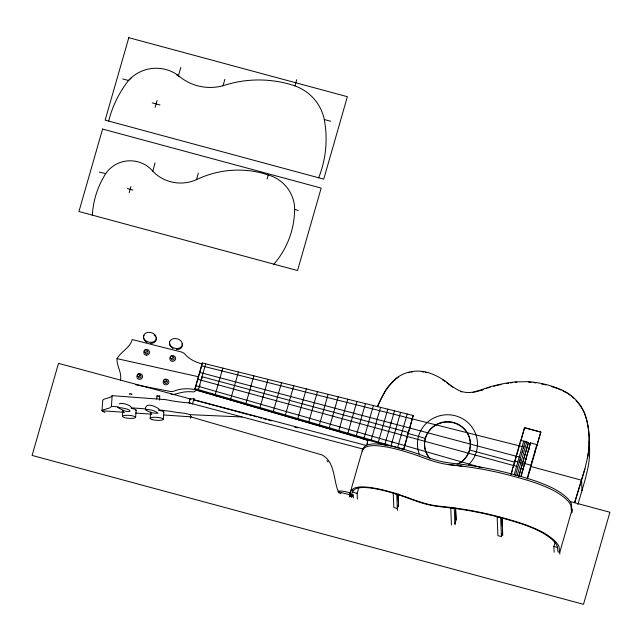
<?xml version="1.0" encoding="UTF-8"?>
<svg xmlns="http://www.w3.org/2000/svg" width="642" height="642" viewBox="0 0 642 642"><rect width="100%" height="100%" fill="white"/><g stroke="black" fill="none" stroke-linecap="round" stroke-linejoin="round"><path stroke-width="0.96" d="M205.761 363.87L413.223 415.494L403.505 449.392L198.378 389.606L205.753 363.621L202.238 363.003L202.278 363.918A37.469 35.23 -36.2 0 1 186.918 356.246L183.877 353.14L182.031 352.161L132.18 339.546C130.077 348.004 120.913 351.463 117.037 358.645C116.475 366.068 122.293 372.761 120.391 380.401M92.376 215.335L92.52 212.791A89.326 86.983 -2.3 0 1 105.753 173.573A29.283 28.521 -2.3 0 1 152.804 171.213L154.626 173.059A38.071 37.076 -2.3 0 0 192.72 181.108L196.532 179.648A93.74 91.284 -2.3 0 1 262.121 173.107L271.831 176.149A37.34 36.361 -2.3 0 1 294.574 206.852L294.63 209.412A88.588 86.269 -2.3 0 1 273.813 264.327M104.919 412.485L101.966 410.784L103.113 409.909L109.934 407.839L111.395 406.498L112.173 395.657L165.403 399.621L171.47 400.712A37.469 8.466 4.2 0 0 188.981 402.871L192.504 403.802M122.462 416.409L122.927 410.182M135.606 417.3L136.136 410.19M150.148 418.375L150.605 412.148M156.72 398.947L156.985 395.881L159.657 395.978L159.569 400.143M163.293 419.266L163.822 412.156M169.624 342.82L169.801 345.396L173.027 348.622M362.778 448.959L350.05 493.152L350.107 496.218M528.743 449.729L528.936 448.878L528.639 450.058M196.532 179.648L198.282 173.155M152.804 171.213L155.043 162.932M129.154 192.752L130.928 186.565M155.131 107.334L157.097 100.465M122.702 78.918L128.544 80.499A36.61 35.647 -2.3 0 1 178.46 75.62L180.827 67.37M178.46 75.62A47.693 46.441 -2.3 0 0 223.047 85.731L224.893 79.271M145.405 409.684C149.506 408.994 154.69 410.655 158.101 413.111C154 413.801 148.816 412.132 145.405 409.684C144.899 401.322 156.56 406.707 159.08 409.219M194.012 399.364L193.98 398.65L190.064 399.067L188.981 402.847L362.931 449.031M194.839 388.811L198.346 389.429L198.402 390.673L194.871 389.726L194.839 388.811L202.238 363.003M194.871 389.726L201.997 364.873M192.504 403.818L193.98 398.65M199.477 386.925L199.999 385.088M201.965 378.25L202.511 376.34M267.104 179.054L268.284 174.929M296.724 79.688L294.951 85.876L289.133 84.094A110.914 108.008 -2.3 0 0 223.047 85.731M215.247 394.525L222.814 368.115M230.695 399.027L238.439 372.007M245.966 403.473L253.887 375.851M259.97 407.558L268.051 379.374M273.307 411.442L281.541 382.728M285.393 414.965L293.763 385.77M297.832 418.592L306.346 388.9M308.818 421.794L317.461 391.668M319.371 424.876L328.126 394.316M329.322 427.773L338.19 396.828M338.84 430.549L347.82 399.22M347.86 433.173L356.944 401.491M356.294 435.637L365.475 403.609M364.134 437.916L373.403 405.583M351.655 497.534L351.639 494.067L352.956 490.151M559.864 554.166L559.038 546.799A90.602 19.613 16 0 0 547.185 534.93L543.622 532.756A46.818 10.136 16 0 0 522.411 523.687L515.815 521.569A101.091 21.884 16 0 0 483.346 512.998L471.204 510.567A152.804 33.071 16 0 0 451.671 507.565L445.917 506.875A103.193 22.334 16 0 1 436.56 505.8A22.285 4.823 16 0 1 419.539 501.787A72.016 15.585 16 0 1 409.387 498.2A60.412 13.073 16 0 0 389.863 491.78A36.024 7.8 16 0 0 372.119 487.784A33.561 7.263 16 0 0 360.074 486.925A60.854 13.169 16 0 0 353.75 488.41A139.964 30.294 16 0 0 349.778 495.64L351.543 496.114L352.081 494.26M352.362 496.346L352.907 494.428M371.204 439.979L380.554 407.365M357.377 499.115L357.145 493.345L358.79 487.599M378.355 442.065L387.792 409.163M385.015 444.007L394.525 410.84M391.018 445.757L400.6 412.357M397.558 447.667L407.213 414.002M403.818 449.448L413.223 415.494M455.355 524.145L454.897 524.024L456.077 519.9L455.595 508.023M510.952 474.117L520.622 440.388L523.8 441.239M511.201 474.566L512.573 469.8M513.118 467.89L514.483 463.115M516.401 456.438L514.764 462.16L514.715 460.996L517.885 461.855M516.946 454.528L520.237 443.076M520.782 441.166L524.602 427.636L540.821 432.018L527.427 478.924M514.122 474.976L523.784 441.014L525.196 441.391L525.236 442.306M515.526 475.184L525.196 441.391M519.739 461.486L520.285 459.568M522.275 452.618L522.813 450.74M523.583 448.06L524.161 446.054M517.115 475.618L526.785 441.881L525.196 441.455M501.434 536.592L500.664 517.669L497.141 516.746L497.911 535.637L501.434 536.592L502.614 532.467L502.349 529.433M518.712 476.42L528.39 442.683L526.785 441.881M519.001 475.963L528.39 442.683M520.814 476.613L530.485 442.884L536.832 444.593L536.872 445.452L540.821 432.018M521.384 475.594L530.485 442.884M527.162 478.33L536.832 444.593M554.134 552.248L553.902 546.478L555.001 542.642M572.102 509.403L559.792 552.345L558.026 551.871L557.28 546.358A88.756 19.212 16 0 0 545.668 534.73L542.265 532.651A44.964 9.734 16 0 0 521.898 523.944L515.582 521.914A99.261 21.483 16 0 0 483.699 513.496L471.878 511.128A150.974 32.678 16 0 0 452.586 508.159L444.673 507.26A104.815 22.687 16 0 1 437.475 506.402L436.6 506.281A24.107 5.216 16 0 1 419.106 502.068A73.822 15.978 16 0 1 408.697 498.393A58.607 12.688 16 0 0 389.758 492.157A34.203 7.407 16 0 0 372.906 488.361A31.683 6.861 16 0 0 361.534 487.551A58.799 12.728 16 0 0 355.451 488.979A137.894 29.845 16 0 0 352.33 492.189M584.814 468.933L574.654 502.373M524.602 427.636L520.654 441.07L520.622 440.388M535.083 451.278C535.685 449.609 534.489 453.284 535.091 451.615M574.67 502.782L584.83 469.35L587.446 457.754A90.602 88.227 -2.3 0 0 586.331 418.44L584.276 412.429A46.818 45.59 -2.3 0 0 567.199 392.784L561.012 389.614A101.091 98.443 -2.3 0 0 528.302 381.653L515.117 381.902A152.804 148.8 -2.3 0 0 490.031 386.829L485.946 388.153A103.193 100.489 -2.3 0 1 474.791 391.644A22.285 21.7 -2.3 0 1 457.04 389.493A72.016 70.13 -2.3 0 1 447.939 383.226A60.412 58.831 -2.3 0 0 429.843 373.163A36.024 35.085 -2.3 0 0 411.121 371.678A33.561 32.678 -2.3 0 0 396.098 378.411A60.854 59.265 -2.3 0 0 385.826 389.991A139.964 136.297 -2.3 0 0 377.552 406.282M577.848 504.596L585.239 479.333L587.871 468.154A90.602 88.227 -2.3 0 0 589.083 441.239M143.583 336.649L144.153 335.485M159.858 396.162L158.791 396.403M131.393 407.253C129.564 404.709 121.394 402.309 119.131 403.946M195.272 391.219L193.603 391.941A36.57 34.387 -36.2 0 0 179.455 393L173.661 394.517M485.962 388.562L486.644 388.306M481.821 390.023L483.209 389.558L481.356 390.167M487.679 388.025L490.255 387.222M477.632 391.307L480.433 390.464M474.807 392.061L476.685 391.556M131.458 394.429C133.969 393.795 127.421 393.394 129.997 394.332M515.133 382.311L516.81 382.142M150.276 343.342C153.502 343.855 157.587 341.038 156.102 337.491M176.317 349.513C179.543 350.026 183.628 347.21 182.143 343.663M158.702 409.853L170.684 411.378A36.57 8.266 4.2 0 0 184.503 413.271L190.369 414.668L242.026 416.971M122.847 412.204L101.966 410.784L102.752 400.118L103.9 399.236L110.721 397.173L112.173 395.657M135.767 413.087L150.685 414.098M163.606 414.973L191.452 416.867M111.387 406.33L118.288 406.843M131.104 407.798L145.886 408.898M462.071 466.156L448.381 464.567A22.285 4.823 16 0 1 431.36 460.563A72.016 15.585 16 0 1 421.208 456.976A60.412 13.073 16 0 0 401.683 450.556A36.024 7.8 16 0 0 383.948 446.559A33.561 7.263 16 0 0 371.895 445.7A60.854 13.169 16 0 0 365.571 447.185A139.964 30.294 16 0 0 362.096 451.053M448.381 464.567L463.492 466.333A152.804 33.071 16 0 1 483.025 469.342L495.167 471.774A101.091 21.884 16 0 1 527.636 480.344L534.232 482.463A46.818 10.136 16 0 1 555.442 491.531L559.005 493.706A90.602 19.613 16 0 1 570.858 505.575L571.685 512.942M201.395 365.94L204.91 366.558M199.493 372.585L203 373.203M197.584 379.229L517.059 466.493M195.682 385.866L199.197 386.484M135.663 384.783L170.74 391.532L172.891 391.443L177.248 389.991A37.469 35.23 -36.2 0 1 194.895 389.654L247.643 405.03M170.997 394.172L172.947 394.541M117.037 358.645L198.587 376.782M99.333 172.144L105.753 173.573M157.683 396.299L156.945 395.962M244.209 404.051L368.115 440.252M204.91 366.646L522.732 446.704M203.008 373.283L519.731 457.16M193.691 399.693L366.574 445.564M350.05 493.152C348.189 491.515 331.521 488.995 341.079 493.842M294.638 85.787A46.545 45.325 -2.3 0 1 324.282 119.532L330.63 121.242M152.218 102.848L159.978 104.943M127.317 188.555L132.958 190.08M525.565 428.062L540.829 432.186M528.406 443.165L530.525 443.734M519.29 462.071L524.61 464.351L524.578 463.5L530.926 465.209L530.974 466.541M407.999 433.334L425.389 438.438M514.972 462.216L469.527 449.946L469.543 450.363A22.919 22.326 -2.3 0 1 466.1 457.361M530.412 466.389L581.58 480.208L582.005 490.6M191.027 399.147L58.502 363.356L32.1 455.435L583.498 604.323L609.9 512.252L570.24 501.538M193.932 399.926L247.138 414.299M249.072 414.82L251.977 415.599M253.911 416.12L256.808 416.907M258.75 417.428L261.647 418.215M263.581 418.736L266.486 419.523M268.42 420.045L271.325 420.823M294.542 427.099L297.439 427.877M352.402 492.069L357.145 493.345M553.902 546.478L557.529 547.457M351.543 494.797L353.252 495.263L353.365 497.919M350.05 494.886L338.358 491.732C333.246 479.694 335.276 462.208 322.123 454.969L190.457 416.794M351.543 496.114L349.778 495.64A139.964 30.294 16 0 0 349.898 497.068M294.63 209.412L298.153 210.391M199.197 386.572L482.286 467.825M198.418 390.609L388.137 445.901M362.674 438.863L368.187 440.468M211.7 393.979L216.089 395.873M563.018 390.922L567.215 393.201M146.986 342.459L144.49 340.469L143.455 337.925M154.273 335.148L155.372 336.248M326.963 460.643L328.054 461.983M584.918 414.355L586.347 418.857A90.602 88.227 -2.3 0 1 587.462 458.171M456.077 519.9L455.491 509.018M398.377 502.838L398.513 504.355L397.326 508.48L393.803 507.525L393.217 493.04L396.748 494.139L397.406 510.39M572.215 512.131L571.348 503.858A90.602 19.613 16 0 0 559.495 491.989L555.94 489.814A46.818 10.136 16 0 0 534.73 480.746L528.125 478.627A101.091 21.884 16 0 0 495.656 470.056L483.514 467.625A152.804 33.071 16 0 0 461.654 464.318L458.236 463.933A103.193 22.334 16 0 1 448.87 462.85A22.285 4.823 16 0 1 431.849 458.845A72.016 15.585 16 0 1 421.698 455.258A60.412 13.073 16 0 0 402.181 448.83A36.024 7.8 16 0 0 384.438 444.834A33.561 7.263 16 0 0 372.384 443.983A60.854 13.169 16 0 0 366.068 445.46A139.964 30.294 16 0 0 362.594 449.336M502.012 517.532L502.734 535.452M501.859 517.484L502.221 526.448M454.897 524.024L454.255 508.183L450.748 507.718L451.446 524.987M408.408 433.446L408.368 432.443L202.07 376.742L202.11 377.737M398.08 493.842L398.586 506.265M397.968 494.613L398.241 501.322M190.064 399.067L190.088 399.781M190.369 414.668L190.513 418.215M131.201 408.408A6.589 1.493 4.2 0 1 135.927 410.559M124.42 412.541A1.461 1.428 -2.3 0 1 123.77 412.164M123.537 411.867A1.461 1.428 -2.3 0 1 123.392 411.522M158.887 410.374A6.589 1.493 4.2 0 1 163.614 412.525M151.753 414.363A1.461 1.428 -2.3 0 1 151.456 414.13M151.223 413.833A1.461 1.428 -2.3 0 1 151.239 412.413M171.454 356.093A2.929 2.753 -36.2 0 1 175.571 358.084A2.929 2.753 -36.2 0 1 172.024 361.31A2.929 2.753 -36.2 0 1 170.331 357.113M147.411 351.126A1.461 1.38 -36.2 0 1 147.965 352.915A1.461 1.38 -36.2 0 1 146.159 353.718A1.461 1.38 -36.2 0 1 145.293 352.065M173.107 357.169A1.461 1.38 -36.2 0 1 174.126 358.734A1.461 1.38 -36.2 0 1 172.57 359.953A1.461 1.38 -36.2 0 1 171.286 358.605M164.464 379.727A2.929 2.753 -36.2 0 1 168.83 381.517A2.929 2.753 -36.2 0 1 165.098 384.743A2.929 2.753 -36.2 0 1 163.887 380.224M138.905 373.917A2.929 2.753 -36.2 0 1 142.58 376.79A2.929 2.753 -36.2 0 1 138.174 379.005A2.929 2.753 -36.2 0 1 138.223 374.262M139.763 375.153A1.461 1.38 -36.2 0 1 141.168 376.621A1.461 1.38 -36.2 0 1 139.466 377.953A1.461 1.38 -36.2 0 1 138.359 376.252M166.005 380.61A1.461 1.38 -36.2 0 1 167.41 382.086A1.461 1.38 -36.2 0 1 165.708 383.418A1.461 1.38 -36.2 0 1 164.609 381.709M367.096 444.232A139.964 136.297 -2.3 0 1 367.778 439.738M367.112 444.649A139.964 136.297 -2.3 0 1 367.922 439.409M377.568 406.699A139.964 136.297 -2.3 0 1 382.841 395.713M383.202 395.047A139.964 136.297 -2.3 0 1 385.457 391.058M385.842 390.408A60.854 59.265 -2.3 0 1 396.114 378.828A33.561 32.678 -2.3 0 1 398.353 377.215M408.424 372.697A33.561 32.678 -2.3 0 1 409.773 372.368M411.137 372.095A36.024 35.085 -2.3 0 1 412.702 371.854M422.179 371.79A36.024 35.085 -2.3 0 1 423.744 372.015M425.301 372.304A36.024 35.085 -2.3 0 1 426.834 372.665M442.338 379.615A60.412 58.831 -2.3 0 1 445.203 381.549M446.599 382.576A60.412 58.831 -2.3 0 1 447.956 383.643A72.016 70.13 -2.3 0 0 448.918 384.406M452.891 387.295A72.016 70.13 -2.3 0 1 451.88 386.596M450.877 385.882A72.016 70.13 -2.3 0 1 449.89 385.152M473.82 392.326A22.285 21.7 -2.3 0 1 472.817 392.543M461.71 391.949A22.285 21.7 -2.3 0 1 460.739 391.62M493.706 386.259A152.804 148.8 -2.3 0 1 495.544 385.794M496.467 385.577A152.804 148.8 -2.3 0 1 498.312 385.144M499.235 384.943A152.804 148.8 -2.3 0 1 501.089 384.55M506.682 383.499A152.804 148.8 -2.3 0 1 508.552 383.202M510.43 382.921A152.804 148.8 -2.3 0 1 512.308 382.656M528.318 382.07A101.091 98.443 -2.3 0 1 531.135 382.319M533.935 382.648A101.091 98.443 -2.3 0 1 535.797 382.905M541.35 383.892A101.091 98.443 -2.3 0 1 543.188 384.285M544.103 384.494A101.091 98.443 -2.3 0 1 545.933 384.935M551.35 386.468A101.091 98.443 -2.3 0 1 554.03 387.343M554.913 387.648A101.091 98.443 -2.3 0 1 557.553 388.627M558.428 388.964A101.091 98.443 -2.3 0 1 561.028 390.031M568.595 394.124A46.818 45.59 -2.3 0 1 569.944 395.087M571.26 396.106A46.818 45.59 -2.3 0 1 573.763 398.265M576.107 400.592A46.818 45.59 -2.3 0 1 584.292 412.838M419.603 454.937A30.013 29.227 -2.3 0 1 432.724 418.552A30.013 29.227 -2.3 0 1 471.453 426.392A30.013 29.227 -2.3 0 1 468.443 464.832M429.137 457.842A22.919 22.326 -2.3 0 1 442.747 422.564A22.919 22.326 -2.3 0 1 469.792 449.424M465.498 458.139A22.919 22.326 -2.3 0 1 458.717 463.829M430.389 458.926A22.919 22.326 -2.3 0 1 433.96 425.967A22.919 22.326 -2.3 0 1 467.256 432.708A22.919 22.326 -2.3 0 1 456.911 464.294M108.675 121.081A111.893 108.963 -2.3 0 1 128.544 80.499A36.642 33.641 -3.2 0 1 131.201 78.027M176.422 74.721A36.642 33.641 -3.2 0 1 179.423 76.783M324.282 119.532A110.448 107.551 -2.3 0 1 318.681 177.786M143.543 335.646C142.484 342.146 153.799 345.115 156.239 339.072C157.298 332.572 145.983 329.611 143.543 335.646M169.584 341.817C168.525 348.317 179.84 351.278 182.28 345.244C183.339 338.743 172.024 335.782 169.584 341.817M523.045 469.318L523.415 468.122L523.045 469.318M525.806 459.696L526.175 458.5L525.806 459.696M529.393 471.196L529.77 470L529.393 471.196M532.154 461.574L532.523 460.378L532.154 461.574M102.592 129.058L78.942 211.515L297.527 270.539L321.177 188.082L102.592 129.058M128.793 37.677L105.152 120.126L323.737 179.15L347.378 96.701L128.793 37.677M117.927 407.477C130.254 415.743 137.316 409.259 117.927 407.477M124.436 417.597A6.589 1.493 4.2 0 0 135.398 417.669A6.589 1.493 4.2 0 0 127.276 415.294A6.589 1.493 4.2 0 0 124.436 417.597M152.114 419.563A6.589 1.493 4.2 0 0 163.084 419.635A6.589 1.493 4.2 0 0 154.963 417.26A6.589 1.493 4.2 0 0 152.114 419.563M146.48 355.187A2.929 2.753 -36.2 0 0 149.249 350.989A2.929 2.753 -36.2 0 0 144.298 350.941A2.929 2.753 -36.2 0 0 146.48 355.187M145.622 352.378A1.461 1.38 -36.2 0 0 146.898 350.211A1.461 1.38 -36.2 0 0 144.418 350.315A1.461 1.38 -36.2 0 0 145.622 352.378M171.663 358.541A1.461 1.38 -36.2 0 0 172.939 356.382A1.461 1.38 -36.2 0 0 170.459 356.487A1.461 1.38 -36.2 0 0 171.663 358.541M138.688 376.557A1.461 1.38 -36.2 0 0 139.964 374.398A1.461 1.38 -36.2 0 0 137.476 374.503A1.461 1.38 -36.2 0 0 138.688 376.557M164.93 382.022A1.461 1.38 -36.2 0 0 166.206 379.855A1.461 1.38 -36.2 0 0 163.726 379.96A1.461 1.38 -36.2 0 0 164.93 382.022"/></g></svg>
